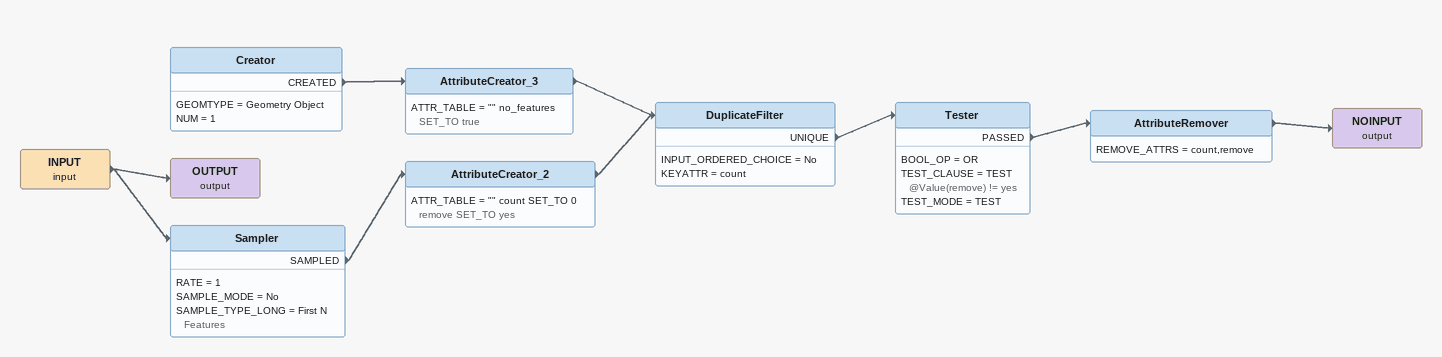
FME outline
INPUT (input)
    -> Sampler
    -> OUTPUT (output)
OUTPUT (output)
Sampler
    RATE = 1
    SAMPLE_MODE = No
    SAMPLE_TYPE_LONG = First N Features
    SAMPLED -> AttributeCreator_2
AttributeCreator_2
    ATTR_TABLE = "" count SET_TO 0  remove SET_TO yes
    -> DuplicateFilter
Creator
    GEOMTYPE = Geometry Object
    NUM = 1
    CREATED -> AttributeCreator_3
AttributeCreator_3
    ATTR_TABLE = "" no_features SET_TO true
    -> DuplicateFilter
DuplicateFilter
    INPUT_ORDERED_CHOICE = No
    KEYATTR = count
    UNIQUE -> Tester
Tester
    BOOL_OP = OR
    TEST_CLAUSE = TEST @Value(remove) != yes
    TEST_MODE = TEST
    PASSED -> AttributeRemover
AttributeRemover
    REMOVE_ATTRS = count,remove
    -> NOINPUT (output)
NOINPUT (output)
